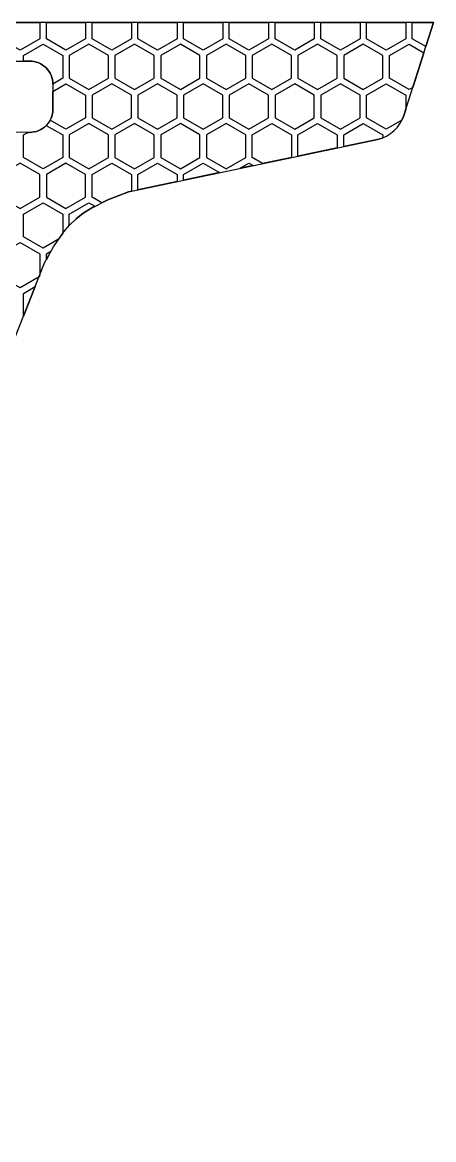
# Model space of a CAD drawing. Header units: millimetres. Extents: x 4.9 to 96.9, y -288 to -199.4.
# Drawn here: x 65.1 to 96.9, y -285.6 to -199.4 of the extents above; entities that cross this region are included whole.
import ezdxf

# ---------------------------------------------------------------- set-up
doc = ezdxf.new("R2010")
doc.units = ezdxf.units.MM
for name, color, linetype in [('outline_1', 3, 'Continuous'), ('outline_2', 3, 'Continuous'), ('pattern_0253', 2, 'Continuous'), ('pattern_0264', 2, 'Continuous'), ('pattern_0265', 2, 'Continuous'), ('pattern_0276', 2, 'Continuous'), ('pattern_0277', 2, 'Continuous'), ('pattern_0288', 2, 'Continuous'), ('pattern_0289', 2, 'Continuous'), ('pattern_0290', 2, 'Continuous'), ('pattern_0291', 2, 'Continuous'), ('pattern_0292', 2, 'Continuous'), ('pattern_0293', 2, 'Continuous'), ('pattern_0305', 2, 'Continuous'), ('pattern_0306', 2, 'Continuous'), ('pattern_0307', 2, 'Continuous'), ('pattern_0308', 2, 'Continuous'), ('pattern_0309', 2, 'Continuous'), ('pattern_0310', 2, 'Continuous'), ('pattern_0311', 2, 'Continuous'), ('pattern_0312', 2, 'Continuous'), ('pattern_0316', 2, 'Continuous'), ('pattern_0317', 2, 'Continuous'), ('pattern_0318', 2, 'Continuous'), ('pattern_0319', 2, 'Continuous'), ('pattern_0320', 2, 'Continuous'), ('pattern_0321', 2, 'Continuous'), ('pattern_0322', 2, 'Continuous'), ('pattern_0323', 2, 'Continuous'), ('pattern_0337', 2, 'Continuous'), ('pattern_0338', 2, 'Continuous'), ('pattern_0339', 2, 'Continuous'), ('pattern_0340', 2, 'Continuous'), ('pattern_0341', 2, 'Continuous'), ('pattern_0342', 2, 'Continuous'), ('pattern_0343', 2, 'Continuous'), ('pattern_0344', 2, 'Continuous'), ('pattern_0345', 2, 'Continuous'), ('pattern_0359', 2, 'Continuous'), ('pattern_0360', 2, 'Continuous'), ('pattern_0361', 2, 'Continuous'), ('pattern_0362', 2, 'Continuous'), ('pattern_0363', 2, 'Continuous'), ('pattern_0364', 2, 'Continuous'), ('pattern_0365', 2, 'Continuous'), ('pattern_0366', 2, 'Continuous'), ('pattern_0367', 2, 'Continuous'), ('pattern_0368', 2, 'Continuous')]:
    doc.layers.add(name, color=color, linetype=linetype)

msp = doc.modelspace()

# ---------------------------------------------------------------- linework, layer by layer
at = {"layer": 'outline_1'}
msp.add_lwpolyline([(40.109, -285.625), (66.862, -217.96), (67.536, -216.706), (68.335, -215.56), (68.792, -215.04), (69.291, -214.561), (69.837, -214.128), (70.418, -213.751), (71.73, -213.082), (73.348, -212.466), (92.561, -208.427), (92.919, -208.324), (93.255, -208.174), (93.568, -207.981), (93.852, -207.749), (94.105, -207.48), (94.321, -207.178), (94.499, -206.847), (94.572, -206.671), (96.894, -199.393), (18.884, -199.393)], dxfattribs=at)
at = {"layer": 'outline_2'}
msp.add_lwpolyline([(34.389, -202.388), (65.887, -202.388), (66.065, -202.415), (66.237, -202.459), (66.402, -202.52), (66.558, -202.596), (66.707, -202.686), (66.845, -202.79), (66.973, -202.906), (67.089, -203.034), (67.192, -203.172), (67.283, -203.32), (67.359, -203.477), (67.419, -203.642), (67.464, -203.814), (67.491, -203.992), (67.491, -206.273), (67.464, -206.451), (67.419, -206.623), (67.359, -206.788), (67.283, -206.945), (67.192, -207.093), (67.089, -207.231), (66.973, -207.359), (66.845, -207.475), (66.707, -207.579), (66.558, -207.669), (66.402, -207.745), (66.237, -207.805), (66.065, -207.85), (65.887, -207.877), (65.704, -207.887), (34.389, -207.877)], dxfattribs=at)
at = {"layer": 'pattern_0253'}
msp.add_lwpolyline([(65.239, -222.066), (65.23, -222.061), (65.23, -220.311), (66.141, -219.785)], close=True, dxfattribs=at)
at = {"layer": 'pattern_0264'}
msp.add_lwpolyline([(66.436, -219.037), (64.98, -219.878), (63.464, -219.003), (63.464, -217.253), (64.98, -216.378), (66.495, -217.253), (66.495, -218.888)], close=True, dxfattribs=at)
at = {"layer": 'pattern_0265'}
msp.add_lwpolyline([(66.995, -217.712), (66.995, -217.253), (67.353, -217.046)], close=True, dxfattribs=at)
at = {"layer": 'pattern_0276'}
msp.add_lwpolyline([(67.937, -216.132), (66.745, -216.82), (65.23, -215.945), (65.23, -214.195), (66.745, -213.32), (68.261, -214.195), (68.261, -215.667)], close=True, dxfattribs=at)
at = {"layer": 'pattern_0277'}
msp.add_lwpolyline([(70.418, -213.751), (69.837, -214.128), (69.291, -214.561), (68.792, -215.04), (68.761, -215.075), (68.761, -214.195), (70.276, -213.32), (70.74, -213.587)], close=True, dxfattribs=at)
at = {"layer": 'pattern_0288'}
msp.add_lwpolyline([(66.495, -211.137), (64.98, -210.262), (63.464, -211.137), (63.464, -212.887), (64.98, -213.762), (66.495, -212.887)], close=True, dxfattribs=at)
at = {"layer": 'pattern_0289'}
msp.add_lwpolyline([(70.026, -211.137), (68.511, -210.262), (66.995, -211.137), (66.995, -212.887), (68.511, -213.762), (70.026, -212.887)], close=True, dxfattribs=at)
at = {"layer": 'pattern_0290'}
msp.add_lwpolyline([(73.348, -212.466), (71.73, -213.082), (71.271, -213.316), (70.526, -212.887), (70.526, -211.137), (72.042, -210.262), (73.558, -211.137), (73.558, -212.422)], close=True, dxfattribs=at)
at = {"layer": 'pattern_0291'}
msp.add_lwpolyline([(74.058, -212.317), (74.058, -211.137), (75.573, -210.262), (77.089, -211.137), (77.089, -211.679)], close=True, dxfattribs=at)
at = {"layer": 'pattern_0292'}
msp.add_lwpolyline([(77.589, -211.574), (77.589, -211.137), (79.104, -210.262), (80.367, -210.99)], close=True, dxfattribs=at)
at = {"layer": 'pattern_0293'}
msp.add_lwpolyline([(81.949, -210.658), (82.635, -210.262), (82.955, -210.446)], close=True, dxfattribs=at)
at = {"layer": 'pattern_0305'}
msp.add_lwpolyline([(66.065, -207.85), (66.237, -207.805), (66.402, -207.745), (66.558, -207.669), (66.707, -207.579), (66.845, -207.475), (66.973, -207.359), (66.987, -207.343), (68.261, -208.079), (68.261, -209.829), (66.745, -210.704), (65.23, -209.829), (65.23, -208.079), (65.563, -207.887), (65.704, -207.887), (65.887, -207.877)], close=True, dxfattribs=at)
at = {"layer": 'pattern_0306'}
msp.add_lwpolyline([(71.792, -208.079), (70.276, -207.204), (68.761, -208.079), (68.761, -209.829), (70.276, -210.704), (71.792, -209.829)], close=True, dxfattribs=at)
at = {"layer": 'pattern_0307'}
msp.add_lwpolyline([(75.323, -208.079), (73.808, -207.204), (72.292, -208.079), (72.292, -209.829), (73.808, -210.704), (75.323, -209.829)], close=True, dxfattribs=at)
at = {"layer": 'pattern_0308'}
msp.add_lwpolyline([(78.854, -208.079), (77.339, -207.204), (75.823, -208.079), (75.823, -209.829), (77.339, -210.704), (78.854, -209.829)], close=True, dxfattribs=at)
at = {"layer": 'pattern_0309'}
msp.add_lwpolyline([(82.385, -208.079), (80.87, -207.204), (79.354, -208.079), (79.354, -209.829), (80.87, -210.704), (82.385, -209.829)], close=True, dxfattribs=at)
at = {"layer": 'pattern_0310'}
msp.add_lwpolyline([(83.688, -210.292), (82.885, -209.829), (82.885, -208.079), (84.401, -207.204), (85.916, -208.079), (85.916, -209.824)], close=True, dxfattribs=at)
at = {"layer": 'pattern_0311'}
msp.add_lwpolyline([(86.416, -209.719), (86.416, -208.079), (87.932, -207.204), (89.447, -208.079), (89.447, -209.082)], close=True, dxfattribs=at)
at = {"layer": 'pattern_0312'}
msp.add_lwpolyline([(92.919, -208.324), (92.561, -208.427), (89.947, -208.977), (89.947, -208.079), (91.463, -207.204), (92.979, -208.079), (92.979, -208.297)], close=True, dxfattribs=at)
at = {"layer": 'pattern_0316'}
msp.add_lwpolyline([(67.359, -206.788), (67.419, -206.623), (67.464, -206.451), (67.491, -206.273), (67.491, -204.734), (68.511, -204.146), (70.026, -205.021), (70.026, -206.771), (68.511, -207.646), (67.286, -206.938)], close=True, dxfattribs=at)
at = {"layer": 'pattern_0317'}
msp.add_lwpolyline([(73.558, -205.021), (72.042, -204.146), (70.526, -205.021), (70.526, -206.771), (72.042, -207.646), (73.558, -206.771)], close=True, dxfattribs=at)
at = {"layer": 'pattern_0318'}
msp.add_lwpolyline([(77.089, -205.021), (75.573, -204.146), (74.058, -205.021), (74.058, -206.771), (75.573, -207.646), (77.089, -206.771)], close=True, dxfattribs=at)
at = {"layer": 'pattern_0319'}
msp.add_lwpolyline([(80.62, -205.021), (79.104, -204.146), (77.589, -205.021), (77.589, -206.771), (79.104, -207.646), (80.62, -206.771)], close=True, dxfattribs=at)
at = {"layer": 'pattern_0320'}
msp.add_lwpolyline([(84.151, -205.021), (82.635, -204.146), (81.12, -205.021), (81.12, -206.771), (82.635, -207.646), (84.151, -206.771)], close=True, dxfattribs=at)
at = {"layer": 'pattern_0321'}
msp.add_lwpolyline([(87.682, -205.021), (86.166, -204.146), (84.651, -205.021), (84.651, -206.771), (86.166, -207.646), (87.682, -206.771)], close=True, dxfattribs=at)
at = {"layer": 'pattern_0322'}
msp.add_lwpolyline([(91.213, -205.021), (89.697, -204.146), (88.182, -205.021), (88.182, -206.771), (89.697, -207.646), (91.213, -206.771)], close=True, dxfattribs=at)
at = {"layer": 'pattern_0323'}
msp.add_lwpolyline([(94.572, -206.671), (94.499, -206.847), (94.449, -206.941), (93.229, -207.646), (91.713, -206.771), (91.713, -205.021), (93.229, -204.146), (94.744, -205.021), (94.744, -206.132)], close=True, dxfattribs=at)
at = {"layer": 'pattern_0337'}
msp.add_lwpolyline([(67.491, -203.992), (67.464, -203.814), (67.419, -203.642), (67.359, -203.477), (67.283, -203.32), (67.192, -203.172), (67.089, -203.034), (66.973, -202.906), (66.845, -202.79), (66.707, -202.686), (66.558, -202.596), (66.402, -202.52), (66.237, -202.459), (66.065, -202.415), (65.887, -202.388), (65.23, -202.388), (65.23, -201.963), (66.745, -201.088), (68.261, -201.963), (68.261, -203.713), (67.491, -204.157)], close=True, dxfattribs=at)
at = {"layer": 'pattern_0338'}
msp.add_lwpolyline([(71.792, -201.963), (70.276, -201.088), (68.761, -201.963), (68.761, -203.713), (70.276, -204.588), (71.792, -203.713)], close=True, dxfattribs=at)
at = {"layer": 'pattern_0339'}
msp.add_lwpolyline([(75.323, -201.963), (73.808, -201.088), (72.292, -201.963), (72.292, -203.713), (73.808, -204.588), (75.323, -203.713)], close=True, dxfattribs=at)
at = {"layer": 'pattern_0340'}
msp.add_lwpolyline([(78.854, -201.963), (77.339, -201.088), (75.823, -201.963), (75.823, -203.713), (77.339, -204.588), (78.854, -203.713)], close=True, dxfattribs=at)
at = {"layer": 'pattern_0341'}
msp.add_lwpolyline([(82.385, -201.963), (80.87, -201.088), (79.354, -201.963), (79.354, -203.713), (80.87, -204.588), (82.385, -203.713)], close=True, dxfattribs=at)
at = {"layer": 'pattern_0342'}
msp.add_lwpolyline([(85.916, -201.963), (84.401, -201.088), (82.885, -201.963), (82.885, -203.713), (84.401, -204.588), (85.916, -203.713)], close=True, dxfattribs=at)
at = {"layer": 'pattern_0343'}
msp.add_lwpolyline([(89.447, -201.963), (87.932, -201.088), (86.416, -201.963), (86.416, -203.713), (87.932, -204.588), (89.447, -203.713)], close=True, dxfattribs=at)
at = {"layer": 'pattern_0344'}
msp.add_lwpolyline([(92.979, -201.963), (91.463, -201.088), (89.947, -201.963), (89.947, -203.713), (91.463, -204.588), (92.979, -203.713)], close=True, dxfattribs=at)
at = {"layer": 'pattern_0345'}
msp.add_lwpolyline([(95.292, -204.416), (94.994, -204.588), (93.479, -203.713), (93.479, -201.963), (94.994, -201.088), (96.142, -201.75)], close=True, dxfattribs=at)
at = {"layer": 'pattern_0359'}
msp.add_lwpolyline([(66.495, -199.393), (66.495, -200.655), (64.98, -201.53), (63.464, -200.655), (63.464, -199.393)], close=True, dxfattribs=at)
at = {"layer": 'pattern_0360'}
msp.add_lwpolyline([(70.026, -199.393), (70.026, -200.655), (68.511, -201.53), (66.995, -200.655), (66.995, -199.393)], close=True, dxfattribs=at)
at = {"layer": 'pattern_0361'}
msp.add_lwpolyline([(73.558, -199.393), (73.558, -200.655), (72.042, -201.53), (70.526, -200.655), (70.526, -199.393)], close=True, dxfattribs=at)
at = {"layer": 'pattern_0362'}
msp.add_lwpolyline([(77.089, -199.393), (77.089, -200.655), (75.573, -201.53), (74.058, -200.655), (74.058, -199.393)], close=True, dxfattribs=at)
at = {"layer": 'pattern_0363'}
msp.add_lwpolyline([(80.62, -199.393), (80.62, -200.655), (79.104, -201.53), (77.589, -200.655), (77.589, -199.393)], close=True, dxfattribs=at)
at = {"layer": 'pattern_0364'}
msp.add_lwpolyline([(84.151, -199.393), (84.151, -200.655), (82.635, -201.53), (81.12, -200.655), (81.12, -199.393)], close=True, dxfattribs=at)
at = {"layer": 'pattern_0365'}
msp.add_lwpolyline([(87.682, -199.393), (87.682, -200.655), (86.166, -201.53), (84.651, -200.655), (84.651, -199.393)], close=True, dxfattribs=at)
at = {"layer": 'pattern_0366'}
msp.add_lwpolyline([(91.213, -199.393), (91.213, -200.655), (89.697, -201.53), (88.182, -200.655), (88.182, -199.393)], close=True, dxfattribs=at)
at = {"layer": 'pattern_0367'}
msp.add_lwpolyline([(94.744, -199.393), (94.744, -200.655), (93.229, -201.53), (91.713, -200.655), (91.713, -199.393)], close=True, dxfattribs=at)
at = {"layer": 'pattern_0368'}
msp.add_lwpolyline([(96.298, -201.263), (95.244, -200.655), (95.244, -199.393), (96.894, -199.393)], close=True, dxfattribs=at)

doc.saveas('drawing.dxf')
